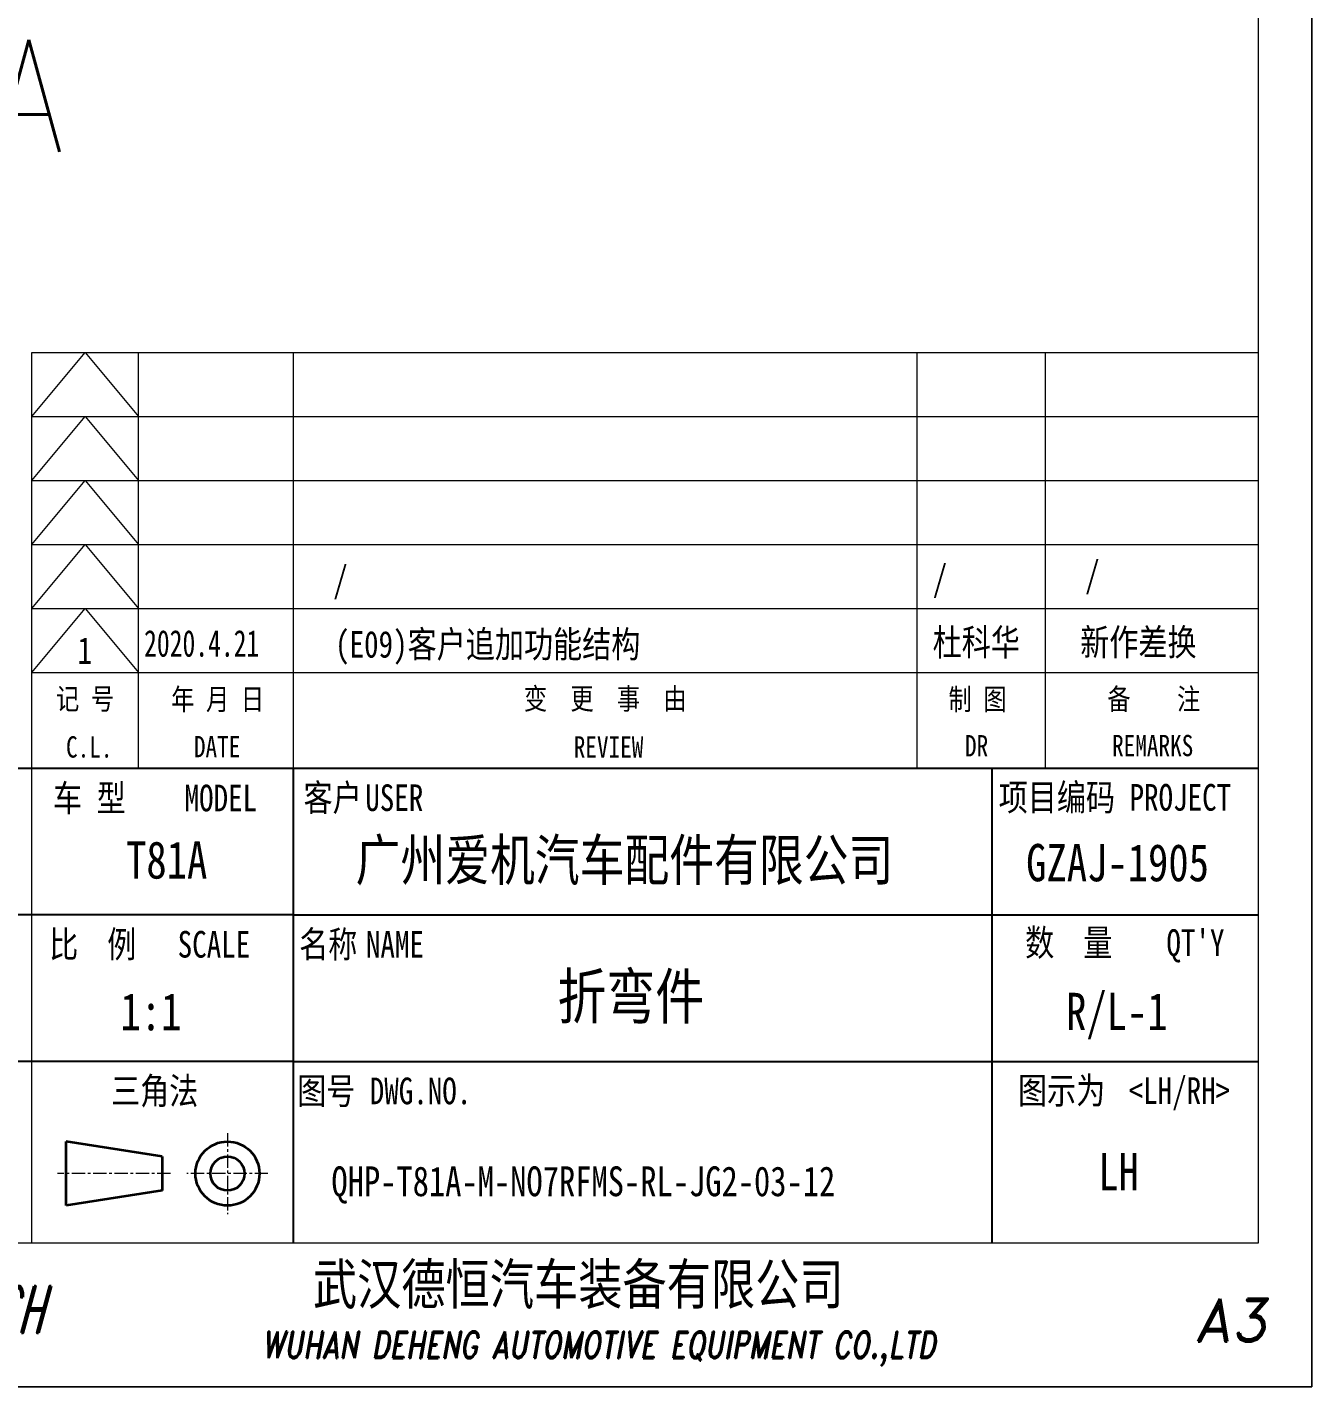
# Model space of a CAD drawing. Header units: millimetres. Extents: x -49592 to 104182, y -50696 to 41603.
# Drawn here: x -48452.9 to -48332.5, y 40985.9 to 41113.4 of the extents above; entities that cross this region are included whole.
import ezdxf
from ezdxf.enums import TextEntityAlignment as Align

# ---------------------------------------------------------------- set-up
doc = ezdxf.new("R2010")
doc.units = ezdxf.units.MM
doc.header["$LTSCALE"] = 0.5
doc.linetypes.add('AM_ISO08W050x2', pattern=[9, 6, -0.75, 1.5, -0.75])
doc.linetypes.add('CENTER', pattern=[2, 1.25, -0.25, 0.25, -0.25])
for name, color, linetype, lineweight in [('中心线', 2, 'AM_ISO08W050x2', 18), ('图框', 7, 'Continuous', 18), ('标注线', 3, 'Continuous', 18)]:
    doc.layers.add(name, color=color, linetype=linetype, lineweight=lineweight)
for name, color, linetype in [('图\\M+19E79\\M+195B6\\M+18E9A', 7, 'Continuous'), ('图号', 7, 'Continuous'), ('图名', 7, 'Continuous'), ('数量', 7, 'Continuous'), ('车型', 7, 'Continuous')]:
    doc.layers.add(name, color=color, linetype=linetype)
doc.layers.add('打印', color=7, linetype='Continuous', lineweight=15, plot=False)
doc.layers.add('打印-禁用', color=7, linetype='Continuous', lineweight=15, plot=False)
doc.styles.add('DIM', font='romans.shx', dxfattribs={"width": 0.8, "bigfont": 'bigfont.shx'})
doc.styles.add('国标', font='simfang.ttf', dxfattribs={"width": 0.8})
doc.styles.add('标题\\M+18E9A', font='romand.shx', dxfattribs={"oblique": 10, "bigfont": 'bigfont.shx'})

# ---------------------------------------------------------------- blocks, each defined once
blk = doc.blocks.new('GZDEH零件A3图框V01版')
at = {"layer": '中心线', "color": 1, "linetype": 'CENTER', "lineweight": 5, "ltscale": 2}
for p, q in [((3175.82, -1822.66), (3175.82, -1830.26)), ((3170.49, -1826.46), (3159.89, -1826.46)), ((3179.62, -1826.46), (3172.02, -1826.46))]:
    blk.add_line(p, q, dxfattribs=at)
at = {"layer": '图\\M+19E79\\M+195B6\\M+18E9A', "color": 7}
blk.add_line((3272.49, -1788.46), (3092.49, -1788.46), dxfattribs=at)
at = {"layer": '图\\M+19E79\\M+195B6\\M+18E9A', "color": 9}
for p, q in [((3272.49, -1788.46), (3092.49, -1788.46)), ((3181.99, -1788.46), (3181.99, -1832.96)), ((3247.49, -1788.46), (3247.49, -1832.96)), ((3181.99, -1802.21), (3092.49, -1802.21)), ((3181.99, -1802.21), (3272.49, -1802.21)), ((3181.99, -1815.96), (3092.49, -1815.96)), ((3181.99, -1815.96), (3272.49, -1815.96))]:
    blk.add_line(p, q, dxfattribs=at)
at = {"layer": '图框', "linetype": 'Continuous'}
for p, q in [((3272.49, -1832.96), (3272.49, -1554.46)), ((3157.49, -1749.46), (3272.49, -1749.46)), ((3157.49, -1832.96), (3157.49, -1749.46)), ((2882.49, -1832.96), (3272.49, -1832.96))]:
    blk.add_line(p, q, dxfattribs=at)
at = {"layer": '图框', "color": 9}
for p, q in [((3157.49, -1755.46), (3162.49, -1749.46)), ((3162.49, -1749.46), (3167.49, -1755.46)), ((3167.49, -1788.46), (3167.49, -1749.46)), ((3240.49, -1788.46), (3240.49, -1749.46)), ((3252.49, -1749.46), (3252.49, -1788.46)), ((3157.49, -1755.46), (3272.49, -1755.46)), ((3157.49, -1761.46), (3162.49, -1755.46)), ((3162.49, -1755.46), (3167.49, -1761.46)), ((3157.49, -1761.46), (3272.49, -1761.46)), ((3157.49, -1767.46), (3162.49, -1761.46)), ((3162.49, -1761.46), (3167.49, -1767.46)), ((3157.49, -1767.46), (3272.49, -1767.46)), ((3157.49, -1773.46), (3162.49, -1767.46)), ((3162.49, -1767.46), (3167.49, -1773.46)), ((3157.49, -1773.46), (3272.49, -1773.46)), ((3157.49, -1779.46), (3162.49, -1773.46)), ((3162.49, -1773.46), (3167.49, -1779.46)), ((3157.49, -1779.46), (3272.49, -1779.46))]:
    blk.add_line(p, q, dxfattribs=at)
at = {"layer": '图框', "color": 9, "linetype": 'Continuous'}
blk.add_line((3181.99, -1749.46), (3181.99, -1832.96), dxfattribs=at)
at = {"layer": '图框', "color": 2, "linetype": 'ByBlock', "lineweight": 35}
for p, q in [((3169.69, -1824.86), (3160.69, -1823.46)), ((3160.69, -1829.46), (3160.69, -1823.46)), ((3169.69, -1824.86), (3169.69, -1828.06)), ((3169.69, -1828.06), (3160.69, -1829.46))]:
    blk.add_line(p, q, dxfattribs=at)
for radius in [3, 1.6]:
    blk.add_circle((3175.82, -1826.46), radius, dxfattribs=at)
at = {"layer": '打印-禁用', "linetype": 'Continuous'}
for p, q in [((3277.49, -1846.46), (3277.49, -1549.46)), ((2857.49, -1846.46), (3277.49, -1846.46))]:
    blk.add_line(p, q, dxfattribs=at)
at = {"layer": '图\\M+19E79\\M+195B6\\M+18E9A', "color": 9, "style": '国标', "width": 0.8}
for s, p in [('车 型', (3162.87, -1791.2)), ('MODEL', (3175.2, -1791.24))]:
    blk.add_text(s, height=2.5, dxfattribs=at).set_placement(p, align=Align.MIDDLE)
for s, p in [('客户', (3185.68, -1792.46)), ('USER', (3191.46, -1792.46))]:
    blk.add_text(s, height=2.5, dxfattribs=at).set_placement(p, align=Align.CENTER)
for s, p in [('项目编码 PROJECT', (3248.13, -1792.43)), ('比  例\u3000', (3159.1, -1806.21)), ('SCALE', (3171.15, -1806.21)), ('名称\u3000', (3182.54, -1806.21)), ('NAME', (3188.8, -1806.21)), ('数  量', (3250.61, -1806.05)), ("QT'Y ", (3263.86, -1806.05)), ('三角法', (3164.9, -1819.96)), ('图号', (3182.36, -1819.96)), ('DWG.NO.', (3189.16, -1819.96)), ('图示为', (3249.94, -1819.93)), ('<LH/RH>', (3260.31, -1819.93))]:
    blk.add_text(s, height=2.5, dxfattribs=at).set_placement(p)
at = {"layer": '图\\M+19E79\\M+195B6\\M+18E9A', "color": 7, "lineweight": -3, "style": '国标', "width": 0.8}
blk.add_text('武汉德恒汽车装备有限公司', height=3.8, dxfattribs=at).set_placement((3183.83, -1838.73))
at = {"layer": '图\\M+19E79\\M+195B6\\M+18E9A', "color": 7, "style": '标题\\M+18E9A'}
for s, height, oblique, width, p in [('DEH-TECH', 4.4, 15, 0.6, (3149.16, -1839.21)), ('WUHAN DEHENG AUTOMOTIVE EQUIPMENT CO.,LTD ', 2.5, 10, 0.75, (3211.26, -1842.9))]:
    blk.add_text(s, height=height, dxfattribs=dict(at, oblique=oblique, width=width)).set_placement(p, align=Align.MIDDLE)
at = {"layer": '图\\M+19E79\\M+195B6\\M+18E9A', "color": 7, "style": '标题\\M+18E9A', "oblique": 10}
blk.add_text('A3', height=4, dxfattribs=at).set_placement((3269.91, -1840.2), align=Align.MIDDLE)
at = {"layer": '图框', "color": 9, "style": '国标', "width": 0.8}
for s, p in [('记 号', (3162.47, -1782.94)), ('年 月 日', (3174.9, -1782.98)), ('变  更  事  由', (3211.24, -1782.93)), ('C.L.', (3162.86, -1787.45)), ('DATE', (3174.85, -1787.42)), ('REVIEW', (3211.55, -1787.45))]:
    blk.add_text(s, height=2, dxfattribs=at).set_placement(p, align=Align.CENTER)
for s, p in [('制 图', (3246.15, -1781.95)), ('备    注', (3262.68, -1781.92)), ('DR', (3246.06, -1786.34)), ('REMARKS', (3262.57, -1786.32))]:
    blk.add_text(s, height=2, dxfattribs=at).set_placement(p, align=Align.MIDDLE)
blk = doc.blocks.new('DEH A3')
at = {"layer": '图框'}
blk.add_blockref('GZDEH零件A3图框V01版', (-2857.49, 1846.46), dxfattribs=at)

msp = doc.modelspace()

# ---------------------------------------------------------------- linework, layer by layer
at = {"layer": '打印'}
msp.add_lwpolyline([(-48752.491, 41282.893), (-48332.491, 41282.893), (-48332.491, 40985.893), (-48752.491, 40985.893)], close=True, dxfattribs=at)

# ---------------------------------------------------------------- block references
at = {"layer": '图框'}
msp.add_blockref('DEH A3', (-48752.491, 40985.893), dxfattribs=at)

# ---------------------------------------------------------------- texts
at = {"layer": '图\\M+19E79\\M+195B6\\M+18E9A', "color": 3, "style": '国标'}
for s, height, width, p in [('/', 2.5, 0.8, (-48424.246, 41060.365)), ('/', 2.5, 0.8, (-48368.041, 41060.463)), ('/', 2.5, 0.8, (-48353.746, 41060.834)), ('2020.4.21', 2.5, 0.705904, (-48441.981, 41054.365)), ('(E09)客户追加功能结构', 2.5, 0.8, (-48424.074, 41054.28)), ('杜科华', 2.5, 0.8, (-48368.041, 41054.463)), ('新作差换', 2.5, 0.8, (-48354.209, 41054.474)), ('1', 2.5, 0.8, (-48448.224, 41053.689)), ('广州爱机汽车配件有限公司', 3.85, 0.8, (-48422.146, 41033.374)), ('GZAJ-1905', 3.5, 0.8, (-48359.274, 41033.303)), ('1:1', 3.5, 0.8, (-48444.19, 41019.326))]:
    msp.add_text(s, height=height, dxfattribs=dict(at, width=width)).set_placement(p)
at = {"layer": '图\\M+19E79\\M+195B6\\M+18E9A', "color": 3, "style": '国标', "width": 0.8}
msp.add_text('LH', height=3.5, dxfattribs=at).set_placement((-48350.619, 41004.309), align=Align.CENTER)
at = {"layer": '图号', "color": 3, "style": '国标', "width": 0.8}
msp.add_text('QHP-T81A-M-NO7RFMS-RL-JG2-03-12', height=2.8, dxfattribs=at).set_placement((-48424.412, 41003.766))
at = {"layer": '图名', "color": 3, "style": '国标', "width": 0.8}
msp.add_text('折弯件', height=4.2, dxfattribs=at).set_placement((-48396.339, 41020.406), align=Align.CENTER)
at = {"layer": '数量', "color": 3, "style": '国标', "width": 0.8}
msp.add_text('R/L-1', height=3.5, dxfattribs=at).set_placement((-48350.773, 41019.341), align=Align.CENTER)
at = {"layer": '标注线', "color": 2, "insert": (-48471.863, 41112.225), "char_height": 10.5, "width": 200.15066, "attachment_point": 1, "style": 'DIM'}
msp.add_mtext('{\\Fromans,bigfont|c134;A-A}', dxfattribs=at)
at = {"layer": '车型', "color": 3, "style": '国标', "width": 0.8}
msp.add_text('T81A', height=3.5, dxfattribs=at).set_placement((-48439.861, 41033.555), align=Align.CENTER)

doc.saveas('drawing.dxf')
